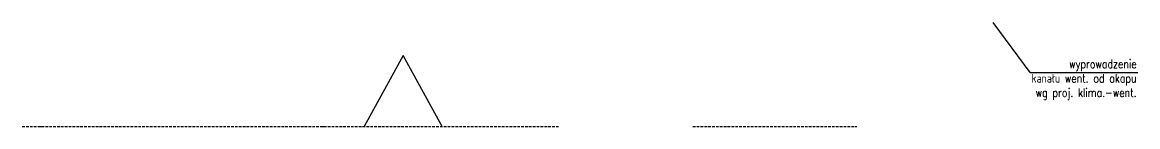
# Model space of a CAD drawing. Header units: millimetres. Extents: x 58205 to 122423, y 1055 to 94479.
# Drawn here: x 89645 to 115629, y 37503 to 39923 of the extents above; entities that cross this region are included whole.
import ezdxf

# ---------------------------------------------------------------- set-up
doc = ezdxf.new("R2010")
doc.units = ezdxf.units.MM
doc.linetypes.add('0707_PB_080619_gn_xref$0$ACAD_ISO10W100', pattern=[18, 12, -3, 0, -3])
doc.layers.add('+48_OPISY', color=3, linetype='Continuous')
doc.styles.add('WRP_ARIAL', font='ARIAL.TTF', dxfattribs={"width": 0.8})

msp = doc.modelspace()

# ---------------------------------------------------------------- linework, layer by layer
at = {"layer": '+48_OPISY'}
msp.add_line((113126.94, 38760.947), (115629.253, 38760.947), dxfattribs=at)
at = {"layer": '+48_OPISY', "linetype": '0707_PB_080619_gn_xref$0$ACAD_ISO10W100', "ltscale": 5}
for p, q in [((89644.982, 37503.073), (102135.176, 37503.073)), ((105266.275, 37503.073), (109085.85, 37503.073))]:
    msp.add_line(p, q, dxfattribs=at)
at = {"layer": '+48_OPISY'}
for points in [[(113126.94, 38760.947), (112258.673, 39922.529)], [(99428.888, 37503.073), (98519.981, 39153.073), (97611.074, 37503.073)]]:
    msp.add_lwpolyline(points, dxfattribs=at)

# ---------------------------------------------------------------- texts
at = {"layer": '+48_OPISY', "insert": (115604.655, 39057.714), "char_height": 200, "width": 2791.66007, "attachment_point": 3, "style": 'WRP_ARIAL'}
msp.add_mtext('{\\Fromans|c238;wyprowadzenie\\Pkanału went. od okapu wg proj. klima.-went.}', dxfattribs=at)

doc.saveas('drawing.dxf')
